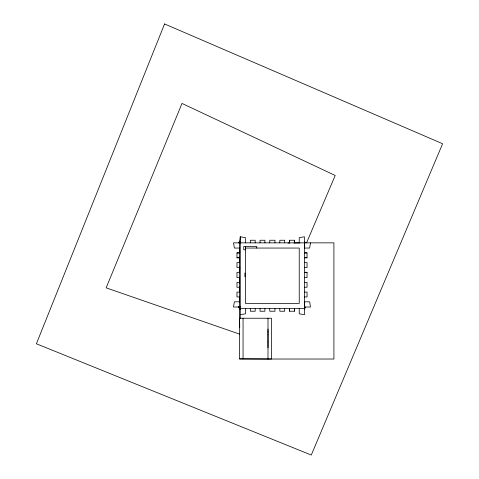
<?xml version="1.0" encoding="UTF-8"?>
<svg xmlns="http://www.w3.org/2000/svg" width="479" height="479" viewBox="0 0 479 479"><rect width="100%" height="100%" fill="white"/><g stroke="black" fill="none" stroke-linecap="round" stroke-linejoin="round"><path stroke-width="0.72" d="M243.057 358.831L243.057 318.236M274.964 308.62L274.958 311.224L269.755 311.224L269.755 308.62M289.52 311.224L289.526 308.62L289.52 311.224L294.375 311.224L294.381 308.62L294.381 311.224M239.47 301.788L239.542 296.567M239.674 286.867L239.602 292.094L236.967 292.1L236.967 296.956L239.572 296.956M304.614 242.853L304.44 248.05L309.644 248.05L310.506 242.853M239.638 242.278L240.278 236.782L245.482 237.65L245.482 242.853M304.44 309.488L305.482 307.015M306.536 242.895L335.192 175.476L182.008 103.428L106.152 287.843L239.458 334.079M238.704 242.853L239.769 241.129L240.278 242.853L239.668 241.991M239.572 301.812L234.369 301.812L233.501 307.015L239.398 307.033L240.278 306.59L238.53 307.027L240.278 309.488M240.278 314.691L245.482 313.823L245.482 308.62M287.993 243.093L289.49 243.069M293.974 243.003L299.956 242.919M239.572 307.015L238.53 307.027L240.278 307.027M236.967 252.912L239.572 252.906L236.967 252.906L236.967 257.762L239.572 257.768L236.967 257.768M239.572 272.329L236.967 272.335L236.967 277.539L239.572 277.539M289.52 240.248L289.526 242.853L289.52 240.248L294.375 240.248L294.381 242.853L294.381 240.248M239.572 248.05L234.369 248.05L233.501 242.853L333.911 242.853L333.911 359.022L239.584 359.022L239.584 318.236L271.467 318.236L271.467 359.022L239.584 358.813M245.482 248.05L299.237 248.05L299.237 303.423L245.482 303.423L245.482 246.493M245.482 249.787L243.745 249.787L243.745 246.493L256.738 246.493L256.738 248.05M307.039 252.906L304.44 252.906L307.039 252.912L307.039 257.762L304.44 257.762L307.039 257.768M239.572 262.618L236.967 262.618L236.967 267.474L239.572 267.474M304.44 262.618L307.039 262.618L307.039 267.474L304.44 267.474M307.039 272.329L304.44 272.329L307.039 272.335L307.039 277.539L304.44 277.539M239.572 282.388L236.967 282.388L236.967 287.244L239.572 287.244M304.44 282.388L307.039 282.388L307.039 287.244L304.44 287.244M304.44 292.1L307.039 292.1L307.039 296.956L304.44 296.956M304.44 307.015L310.506 307.015L309.644 301.812L304.44 301.812L304.614 307.033M304.44 308.62L239.572 308.62L239.572 242.853M304.44 241.985L305.309 242.853M239.536 247.523L239.739 252.726M239.41 307.763L239.739 327.133M239.53 253.469L239.446 247.523L239.398 253.469M239.584 257.187L239.656 262.396M239.716 266.857L239.739 268.342M274.964 242.853L274.958 240.248L269.755 240.248L269.755 242.853M299.237 242.853L299.237 237.65L304.44 236.782L304.44 314.691L299.237 313.823L299.237 308.62M284.676 242.853L284.676 240.248L279.82 240.248L279.82 242.853M284.676 308.62L284.676 311.224L279.82 311.224L279.82 308.62M268.012 329.085L268.012 331.366M268.012 331.522L268.012 332.426M268.012 332.773L268.012 334.785M268.012 334.989L268.012 341.24M268.012 341.455L268.012 342.904M268.012 343.239L268.012 345.329M268.012 345.628L268.012 347.76M267.995 318.236L268 358.999M264.899 242.853L264.899 240.248L260.043 240.248L260.043 242.853M264.899 308.62L264.899 311.224L260.043 311.224L260.043 308.62M255.187 242.853L255.187 240.248L250.337 240.248L250.337 242.853M255.187 308.62L255.187 311.224L250.337 311.224L250.337 308.62M244.871 272.988L244.871 276.802M240.278 236.782L240.278 318.385M239.398 257.187L239.398 262.396M239.398 266.857L239.398 272.802M239.398 277.269L239.398 283.215M239.398 286.933L239.398 292.142M239.398 296.603L239.398 301.806M164.584 23.95L36.398 343.766L311.278 455.05L442.602 143.736L164.584 23.95"/></g></svg>
